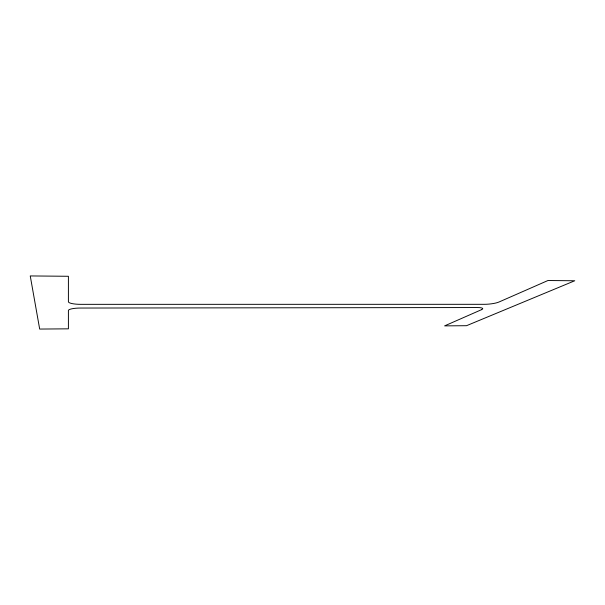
<?xml version="1.0" encoding="UTF-8"?>
<svg xmlns="http://www.w3.org/2000/svg" width="605" height="605" viewBox="0 0 605 605"><rect width="100%" height="100%" fill="white"/><g stroke="black" fill="none" stroke-linecap="round" stroke-linejoin="round"><path stroke-width="0.91" d="M481.557 309.662L444.622 325.876L466.515 325.702L574.75 280.758L547.941 280.523L498.891 302.054A10.777 2.012 -6 0 1 484.446 304.315L80.737 304.345A12.463 2.639 -0.1 0 1 68.403 301.729L68.403 276.281L30.25 275.94L39.673 329.06L68.403 328.833L68.403 310.501A11.888 2.405 -0.3 0 1 80.495 308.043L477.247 307.544A10.293 1.86 -5.7 0 1 481.557 309.662"/></g></svg>
